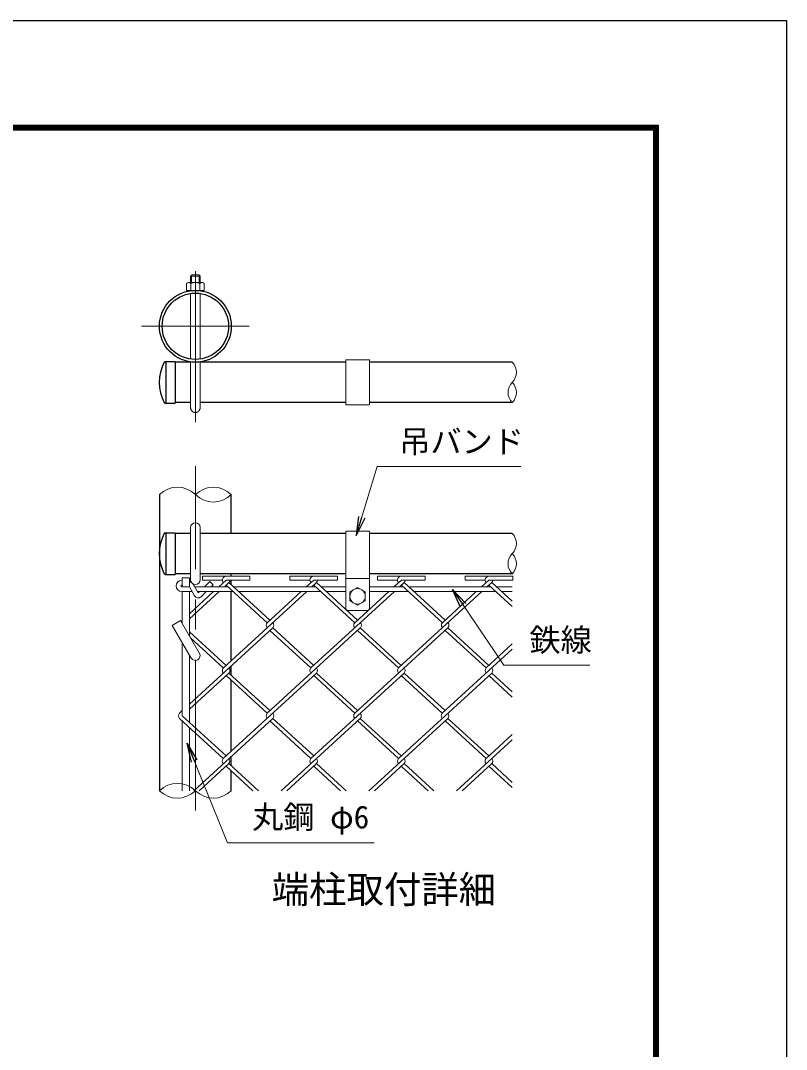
# Model space of a CAD drawing. Units: millimetres, scale not verified. Extents: x -4210 to 4210, y -2971 to 2972.
# Drawn here: x 2599 to 4210, y 806 to 2972 of the extents above; entities that cross this region are included whole.
import ezdxf
from ezdxf.enums import TextEntityAlignment as Align

# ---------------------------------------------------------------- set-up
doc = ezdxf.new("R2010")
doc.units = ezdxf.units.MM
doc.header["$LTSCALE"] = 10
doc.linetypes.add('DASHED', pattern=[7.5, 6, -1.5])
doc.linetypes.add('USER1', pattern=[50.8, 31.75, -6.35, 6.35, -6.35])
for name, color, linetype, lineweight in [('0-0_D-STR1', 1, 'Continuous', 25), ('0-1_D-STR3', 3, 'Continuous', 13), ('0-2_D-BMK', 2, 'USER1', 13), ('0-3_D-STR2', 7, 'Continuous', 13), ('0-4_D-STR-DIM', 7, 'Continuous', 13), ('0-5_0', 7, 'Continuous', 25), ('0-A_D-STR-TXT', 7, 'Continuous', 13), ('0-B_D-TTL-TXT', 7, 'Continuous', 25), ('0-C_D-TTL', 7, 'Continuous', 25)]:
    doc.layers.add(name, color=color, linetype=linetype, lineweight=lineweight)
doc.styles.add('ＭＳ ゴシック', font='')
doc.styles.get('ＭＳ ゴシック').set_extended_font_data('MS Gothic')

# ---------------------------------------------------------------- blocks, each defined once
blk = doc.blocks.new('_Open')
at = {"layer": '0-5_0'}
blk.add_line((-10, 1.667), (0, 0), dxfattribs=at)
blk.add_lwpolyline([(-10, -1.667), (0, 0), (-10, 0)], dxfattribs=at)

msp = doc.modelspace()

# ---------------------------------------------------------------- linework, layer by layer
at = {"layer": '0-0_D-STR1'}
for p, q in [((2903.34, 2254.08), (2924.17, 2254.08)), ((2904.17, 2254.08), (2904.17, 2166.58)), ((2924.17, 2254.08), (2924.17, 2166.58)), ((2956.67, 2252.83), (2924.17, 2252.83)), ((3282.94, 2252.83), (2976.67, 2252.83)), ((3633.34, 2252.83), (3332.94, 2252.83)), ((2903.34, 2166.58), (2924.17, 2166.58)), ((2956.67, 2167.83), (2924.17, 2167.83)), ((3282.94, 2167.83), (2976.67, 2167.83)), ((3633.34, 2167.83), (3332.94, 2167.83)), ((2891.04, 1974.11), (2891.04, 1350.78)), ((3042.29, 1892.45), (3042.29, 1974.11)), ((2903.34, 1893.7), (2924.17, 1893.7)), ((2904.17, 1893.7), (2904.17, 1806.2)), ((2924.17, 1893.7), (2924.17, 1806.2)), ((2956.67, 1892.45), (2924.17, 1892.45)), ((3282.94, 1892.45), (2976.67, 1892.45)), ((3633.34, 1892.45), (3332.94, 1892.45)), ((2903.34, 1806.2), (2924.17, 1806.2)), ((2956.67, 1807.45), (2924.17, 1807.45)), ((3282.94, 1807.45), (2976.67, 1807.45)), ((3042.29, 1802.18), (3042.29, 1807.45)), ((3633.34, 1807.45), (3332.94, 1807.45)), ((3042.29, 1784.39), (3042.29, 1794.18)), ((3042.29, 1624.5), (3042.29, 1769.95)), ((3042.29, 1593.82), (3042.29, 1613.92)), ((3042.29, 1434.17), (3042.29, 1582.97)), ((3042.29, 1403.22), (3042.29, 1423.32)), ((3042.29, 1350.78), (3042.29, 1392.37))]:
    msp.add_line(p, q, dxfattribs=at)
for radius in [75.62, 69.88]:
    msp.add_circle((2966.67, 2328.46), radius, dxfattribs=at)
for centre, radius, start, end in [((2979.73, 2210.33), 89.31, 151.52136, 208.47864), ((2903.34, 2251.58), 2.5, 90, 147.70173), ((2903.34, 2169.08), 2.5, 212.29827, 270), ((2979.73, 1849.95), 89.31, 151.52136, 208.47864), ((2903.34, 1891.2), 2.5, 90, 147.70173), ((2903.34, 1808.7), 2.5, 212.29827, 270)]:
    msp.add_arc(centre, radius, start, end, dxfattribs=at)
at = {"layer": '0-1_D-STR3'}
for p, q in [((2956.67, 2420.33), (2956.67, 2433.9)), ((2958.42, 2420.33), (2958.42, 2435.65)), ((2959.67, 2436.9), (2973.67, 2436.9)), ((2976.67, 2433.9), (2973.67, 2436.9)), ((2974.92, 2420.33), (2974.92, 2435.65)), ((2976.67, 2420.33), (2976.67, 2433.9)), ((2947.92, 2404.08), (2947.92, 2418.58)), ((2947.92, 2404.08), (2985.42, 2404.08)), ((2951.87, 2420.33), (2980.78, 2420.33)), ((2956.67, 2403.42), (2956.67, 2404.08)), ((2957.29, 2418.58), (2957.29, 2404.08)), ((2976.04, 2418.58), (2976.04, 2404.08)), ((2976.67, 2403.42), (2976.67, 2404.08)), ((2985.42, 2404.08), (2985.42, 2418.58)), ((2956.67, 2259.3), (2956.67, 2397.61)), ((2976.67, 2259.3), (2976.67, 2397.61)), ((2956.67, 2156.9), (2956.67, 2253.5)), ((2976.67, 2156.9), (2976.67, 2253.5)), ((3282.94, 2257.83), (3282.94, 2162.83)), ((3332.94, 2257.83), (3282.94, 2257.83)), ((3332.94, 2257.83), (3332.94, 2162.83)), ((3332.94, 2162.83), (3282.94, 2162.83)), ((2956.67, 1794.95), (2956.67, 1904.95)), ((2976.67, 1794.95), (2976.67, 1904.95)), ((3282.94, 1897.45), (3282.94, 1734.95)), ((3332.94, 1897.45), (3282.94, 1897.45)), ((3332.94, 1897.45), (3332.94, 1734.95)), ((2939.17, 1779.95), (2939.17, 1798.7)), ((2939.17, 1798.7), (2954.17, 1798.7)), ((2954.17, 1779.95), (2954.17, 1798.7)), ((3332.94, 1797.45), (3282.94, 1797.45)), ((2937.92, 1793.7), (2939.17, 1793.7)), ((2937.92, 1783.7), (2939.17, 1783.7)), ((2937.92, 1779.95), (2954.17, 1779.95)), ((2954.17, 1779.95), (2965, 1761.12)), ((2965.71, 1779.95), (3035.31, 1779.95)), ((2985.59, 1779.95), (2996.91, 1791)), ((3047.15, 1779.95), (3219.63, 1779.95)), ((3231.47, 1779.95), (3282.94, 1779.95)), ((3291.69, 1769.3), (3307.94, 1778.7)), ((3307.94, 1778.7), (3324.19, 1769.3)), ((3332.94, 1779.95), (3403.95, 1779.95)), ((3415.79, 1779.95), (3588.27, 1779.95)), ((3600.11, 1779.95), (3633.34, 1779.95)), ((2937.92, 1769.95), (2959.92, 1769.95)), ((2939.17, 1702.58), (2939.17, 1769.95)), ((2954.17, 1676.6), (2954.17, 1769.95)), ((2971.46, 1769.95), (3046.22, 1769.95)), ((2978.7, 1759.23), (2989.67, 1769.95)), ((3058.06, 1769.95), (3230.54, 1769.95)), ((3242.38, 1769.95), (3282.94, 1769.95)), ((3291.69, 1769.3), (3291.69, 1750.59)), ((3324.19, 1769.3), (3324.19, 1750.59)), ((3332.94, 1769.95), (3414.86, 1769.95)), ((3426.7, 1769.95), (3599.18, 1769.95)), ((3611.02, 1769.95), (3633.34, 1769.95)), ((3327.94, 1729.95), (3287.94, 1729.95)), ((2918.19, 1698.92), (2935.51, 1708.92)), ((2918.19, 1698.92), (2958.01, 1629.95)), ((2935.51, 1708.92), (2975.33, 1639.95)), ((2939.17, 1508.57), (2939.17, 1662.58)), ((2954.17, 1494.82), (2954.17, 1636.6)), ((2939.17, 1350.78), (2939.17, 1497.72)), ((2954.17, 1350.78), (2954.17, 1483.97))]:
    msp.add_line(p, q, dxfattribs=at)
for points in [[(2959.67, 2436.9), (2956.67, 2433.9), (2976.67, 2433.9)], [(2964.29, 1782.41), (2972.86, 1767.51), (2975.36, 1769.95)], [(2999.9, 1779.95), (3003.89, 1783.85), (2996.91, 1791)], [(3291.69, 1750.59), (3307.94, 1741.2), (3324.19, 1750.59)]]:
    msp.add_lwpolyline(points, dxfattribs=at)
msp.add_circle((3307.94, 1759.95), 16.23, dxfattribs=at)
for centre, radius, start, end in [((2952.61, 2413.34), 7.04, 48.21899, 131.78101), ((2966.67, 2394.35), 25.99, 68.85295, 111.14705), ((2980.73, 2413.18), 7.15, 49.0514, 130.9486), ((2966.67, 1904.95), 10, 0, 180), ((2937.92, 1781.82), 11.88, 90, 270), ((2937.92, 1781.82), 1.88, 90, 270), ((2944.78, 1771.2), 22.5, 29.90854, 65.34129), ((2966.67, 1794.95), 10, 180, 0), ((2972.58, 1765.49), 8.75, 209.90854, 314.33561), ((3287.94, 1734.95), 5, 180, 270), ((3327.94, 1734.95), 5, 270, 0), ((2966.67, 1634.95), 10, 210, 30)]:
    msp.add_arc(centre, radius, start, end, dxfattribs=at)
at = {"layer": '0-1_D-STR3', "linetype": 'DASHED'}
msp.add_arc((2966.67, 2156.9), 10, 180, 0, dxfattribs=at)
at = {"layer": '0-2_D-BMK'}
for p, q in [((2966.67, 2126.59), (2966.67, 2459.93)), ((3080.11, 2328.46), (2853.23, 2328.46)), ((2966.67, 1309.11), (2966.67, 2034.11))]:
    msp.add_line(p, q, dxfattribs=at)
at = {"layer": '0-3_D-STR2'}
for p, q in [((2981.61, 1802.18), (3081.61, 1802.18)), ((2981.61, 1794.18), (2981.61, 1802.18)), ((3165.78, 1802.32), (3265.78, 1802.32)), ((3165.78, 1794.32), (3165.78, 1802.32)), ((3350.1, 1802.32), (3450.1, 1802.32)), ((3350.1, 1794.32), (3350.1, 1802.32)), ((3534.42, 1802.32), (3634.42, 1802.32)), ((3534.42, 1794.32), (3534.42, 1802.32)), ((3634.42, 1794.32), (3634.42, 1802.32)), ((2981.61, 1794.18), (3023.58, 1794.18)), ((3031.31, 1794.18), (3015.78, 1779.95)), ((3037.38, 1788.89), (3027.62, 1779.95)), ((3117.7, 1704.45), (3031.46, 1783.47)), ((3123.62, 1709.87), (3037.38, 1788.89)), ((3165.78, 1794.32), (3207.75, 1794.32)), ((3215.78, 1794.32), (3200.09, 1779.95)), ((3221.7, 1788.89), (3211.94, 1779.95)), ((3302.02, 1704.45), (3215.78, 1783.47)), ((3307.94, 1709.87), (3221.7, 1788.89)), ((3350.1, 1794.32), (3392.07, 1794.32)), ((3400.1, 1794.32), (3384.41, 1779.95)), ((3406.02, 1788.89), (3396.26, 1779.95)), ((3486.34, 1704.45), (3400.1, 1783.47)), ((3492.26, 1709.87), (3406.02, 1788.89)), ((3534.42, 1794.32), (3576.39, 1794.32)), ((3584.42, 1794.32), (3568.73, 1779.95)), ((3590.19, 1789.03), (3580.28, 1779.95)), ((3633.34, 1738.65), (3584.27, 1783.6)), ((3584.42, 1794.32), (3634.42, 1794.32)), ((3633.34, 1749.5), (3590.19, 1789.03)), ((3004.86, 1769.95), (2954.17, 1723.49)), ((3016.7, 1769.95), (2954.17, 1712.64)), ((3201.02, 1769.95), (3025.56, 1609.16)), ((3189.18, 1769.95), (3117.72, 1704.46)), ((3385.34, 1769.95), (3209.88, 1609.16)), ((3373.5, 1769.95), (3302.02, 1704.45)), ((3569.37, 1769.95), (3394.05, 1609.29)), ((3557.82, 1769.95), (3486.34, 1704.45)), ((2939.17, 1709.75), (2936.46, 1707.27)), ((3129.41, 1693.74), (2954.17, 1533.17)), ((3313.73, 1693.74), (3117.57, 1514)), ((3215.65, 1614.72), (3129.41, 1693.74)), ((3498.03, 1693.73), (3301.89, 1514)), ((3399.97, 1614.72), (3313.73, 1693.74)), ((3584.29, 1614.72), (3498.05, 1693.74)), ((3031.33, 1614.72), (2954.17, 1685.42)), ((3025.41, 1609.29), (2956.65, 1672.3)), ((3209.73, 1609.29), (3123.49, 1688.32)), ((3394.05, 1609.29), (3307.81, 1688.32)), ((3578.37, 1609.29), (3492.13, 1688.32)), ((3633.34, 1648.81), (3486.21, 1514)), ((3633.34, 1659.67), (3578.37, 1609.29)), ((3037.25, 1598.44), (2954.17, 1522.31)), ((3221.57, 1598.44), (3025.41, 1418.7)), ((3117.57, 1514), (3031.33, 1593.02)), ((3123.49, 1519.42), (3037.25, 1598.44)), ((3405.89, 1598.44), (3209.73, 1418.7)), ((3301.89, 1514), (3215.65, 1593.02)), ((3307.81, 1519.42), (3221.57, 1598.44)), ((3590.21, 1598.44), (3394.05, 1418.7)), ((3486.21, 1514), (3399.97, 1593.02)), ((3492.13, 1519.42), (3405.89, 1598.44)), ((3633.34, 1548.07), (3584.29, 1593.02)), ((3633.34, 1558.92), (3590.21, 1598.44)), ((2939.17, 1519.42), (2933.25, 1514)), ((3025.41, 1418.7), (2933.25, 1503.14)), ((3031.33, 1424.12), (2939.17, 1508.57)), ((3129.41, 1503.14), (2963.13, 1350.78)), ((3209.73, 1418.7), (3123.49, 1497.72)), ((3215.65, 1424.12), (3129.41, 1503.14)), ((3313.73, 1503.14), (3147.45, 1350.78)), ((3394.05, 1418.7), (3307.81, 1497.72)), ((3399.97, 1424.12), (3313.73, 1503.14)), ((3498.05, 1503.14), (3331.77, 1350.78)), ((3578.37, 1418.7), (3492.64, 1497.25)), ((3584.29, 1424.12), (3498.05, 1503.14)), ((3633.34, 1458.22), (3516.09, 1350.78)), ((3633.34, 1469.07), (3578.37, 1418.7)), ((3037.25, 1407.85), (2974.97, 1350.78)), ((3099.53, 1350.78), (3037.25, 1407.85)), ((3221.57, 1407.85), (3159.29, 1350.78)), ((3283.85, 1350.78), (3221.57, 1407.85)), ((3405.89, 1407.85), (3343.61, 1350.78)), ((3468.17, 1350.78), (3405.89, 1407.85)), ((3590.21, 1407.85), (3527.93, 1350.78)), ((3633.34, 1368.33), (3590.21, 1407.85)), ((3087.69, 1350.78), (3031.33, 1402.42)), ((3272, 1350.78), (3215.65, 1402.42)), ((3456.32, 1350.78), (3399.97, 1402.42)), ((3633.34, 1357.47), (3584.29, 1402.42))]:
    msp.add_line(p, q, dxfattribs=at)
for points in [[(3031.31, 1794.18), (3081.61, 1794.18), (3081.61, 1802.18)], [(3215.78, 1794.32), (3265.78, 1794.32), (3265.78, 1802.32)], [(3400.1, 1794.32), (3450.1, 1794.32), (3450.1, 1802.32)]]:
    msp.add_lwpolyline(points, dxfattribs=at)
for centre, start, end in [((3031.61, 1794.18), 95, 221.07291), ((3215.78, 1794.32), 95, 222.5), ((3400.1, 1794.32), 95, 222.5), ((3584.42, 1794.32), 85, 222.5), ((3031.46, 1794.32), 317.5, 359.03224), ((3215.78, 1794.32), 317.5, 0), ((3400.1, 1794.32), 317.5, 0), ((3584.42, 1794.32), 317.5, 0), ((3123.62, 1699.02), 137.5, 222.5), ((3123.62, 1699.02), 317.5, 42.5), ((3307.94, 1699.02), 137.5, 222.5), ((3307.94, 1699.02), 317.5, 42.5), ((3492.26, 1699.02), 137.5, 222.5), ((3492.26, 1699.02), 317.5, 42.5), ((3031.46, 1603.72), 137.5, 222.5), ((3031.46, 1603.72), 317.5, 42.5), ((3215.78, 1603.72), 137.5, 222.5), ((3215.78, 1603.72), 317.5, 42.5), ((3400.1, 1603.72), 137.5, 222.5), ((3400.1, 1603.72), 317.5, 42.5), ((3584.42, 1603.72), 137.5, 222.5), ((3584.42, 1603.72), 317.5, 42.5), ((2939.17, 1508.57), 137.5, 222.5), ((3123.49, 1508.57), 137.5, 222.5), ((3123.49, 1508.57), 317.5, 42.5), ((3307.81, 1508.57), 137.5, 222.5), ((3307.81, 1508.57), 317.5, 42.5), ((3492.13, 1508.57), 137.5, 222.5), ((3492.13, 1508.57), 317.5, 42.5), ((3031.31, 1413.26), 137.5, 222.5), ((3031.31, 1413.26), 317.5, 42.5), ((3215.63, 1413.26), 137.5, 222.5), ((3215.63, 1413.26), 317.5, 42.5), ((3399.95, 1413.26), 137.5, 222.5), ((3399.95, 1413.26), 317.5, 42.5), ((3584.27, 1413.26), 137.5, 222.5), ((3584.27, 1413.26), 317.5, 42.5)]:
    msp.add_arc(centre, 8.03, start, end, dxfattribs=at)
at = {"layer": '0-4_D-STR-DIM'}
for centre, radius, start, end in [((3611.95, 2231.58), 30.15, 315.18146, 44.81854), ((3654.72, 2189.08), 30.15, 135.18146, 224.81854), ((3611.95, 2189.08), 30.15, 315.18146, 44.81854), ((2928.86, 1936.06), 53.65, 45.18146, 134.81854), ((3004.48, 1936.06), 53.65, 45.18146, 134.81854), ((3004.48, 2012.16), 53.65, 225.18146, 314.81854), ((3611.95, 1871.2), 30.15, 315.18146, 44.81854), ((3654.72, 1828.7), 30.15, 135.18146, 224.81854), ((3611.95, 1828.7), 30.15, 315.18146, 44.81854), ((2928.86, 1312.73), 53.65, 45.18146, 134.81854), ((2928.86, 1388.83), 53.65, 225.18146, 314.81854), ((3004.48, 1388.83), 53.65, 225.18146, 314.81854)]:
    msp.add_arc(centre, radius, start, end, dxfattribs=at)
at = {"layer": '0-A_D-STR-TXT'}
for points in [[(3651.51, 2033.43), (3349.06, 2033.43), (3305.65, 1889.88)], [(3796.65, 1615.41), (3615.78, 1615.41), (3508.86, 1772.66)], [(3342.54, 1240.91), (3034.51, 1240.91), (2950.14, 1448.77)]]:
    msp.add_lwpolyline(points, dxfattribs=at)
at = {"layer": '0-C_D-TTL', "color": 2}
msp.add_lwpolyline([(-4189.68, 2971.89), (4210.32, 2971.89), (4210.32, -2968.11), (-4189.68, -2968.11)], close=True, dxfattribs=at)
at = {"layer": '0-C_D-TTL'}
for points in [[(-3919.68, 2751.89), (3940.32, 2751.89), (3940.32, -2748.11), (-3919.68, -2748.11)], [(-3917.18, 2749.39), (3937.82, 2749.39), (3937.82, -2745.61), (-3917.18, -2745.61)], [(-3914.68, 2746.89), (3935.32, 2746.89), (3935.32, -2743.11), (-3914.68, -2743.11)], [(-3912.18, 2744.39), (3932.82, 2744.39), (3932.82, -2740.61), (-3912.18, -2740.61)], [(-3909.68, 2741.89), (3930.32, 2741.89), (3930.32, -2738.11), (-3909.68, -2738.11)]]:
    msp.add_lwpolyline(points, close=True, dxfattribs=at)

# ---------------------------------------------------------------- block references
at = {"layer": '0-A_D-STR-TXT', "xscale": 4, "yscale": 4}
for p, rotation in [((3305.07, 1887.97), 253.17579), ((3507.74, 1774.31), 124.21291), ((2949.39, 1450.63), 112.09224)]:
    msp.add_blockref('_Open', p, dxfattribs=dict(at, rotation=rotation))

# ---------------------------------------------------------------- texts
at = {"layer": '0-A_D-STR-TXT', "style": 'ＭＳ ゴシック'}
for s, p in [('吊バンド', (3395.67, 2047.29)), ('鉄線', (3669.5, 1629.77)), ('丸鋼 φ6', (3086.2, 1257.04))]:
    msp.add_text(s, height=48.09, dxfattribs=at).set_placement(p, align=Align.BOTTOM_LEFT)
at = {"layer": '0-B_D-TTL-TXT', "style": 'ＭＳ ゴシック'}
msp.add_text('端柱取付詳細', height=57.7, dxfattribs=at).set_placement((3127.17, 1096.86), align=Align.BOTTOM_LEFT)

doc.saveas('drawing.dxf')
